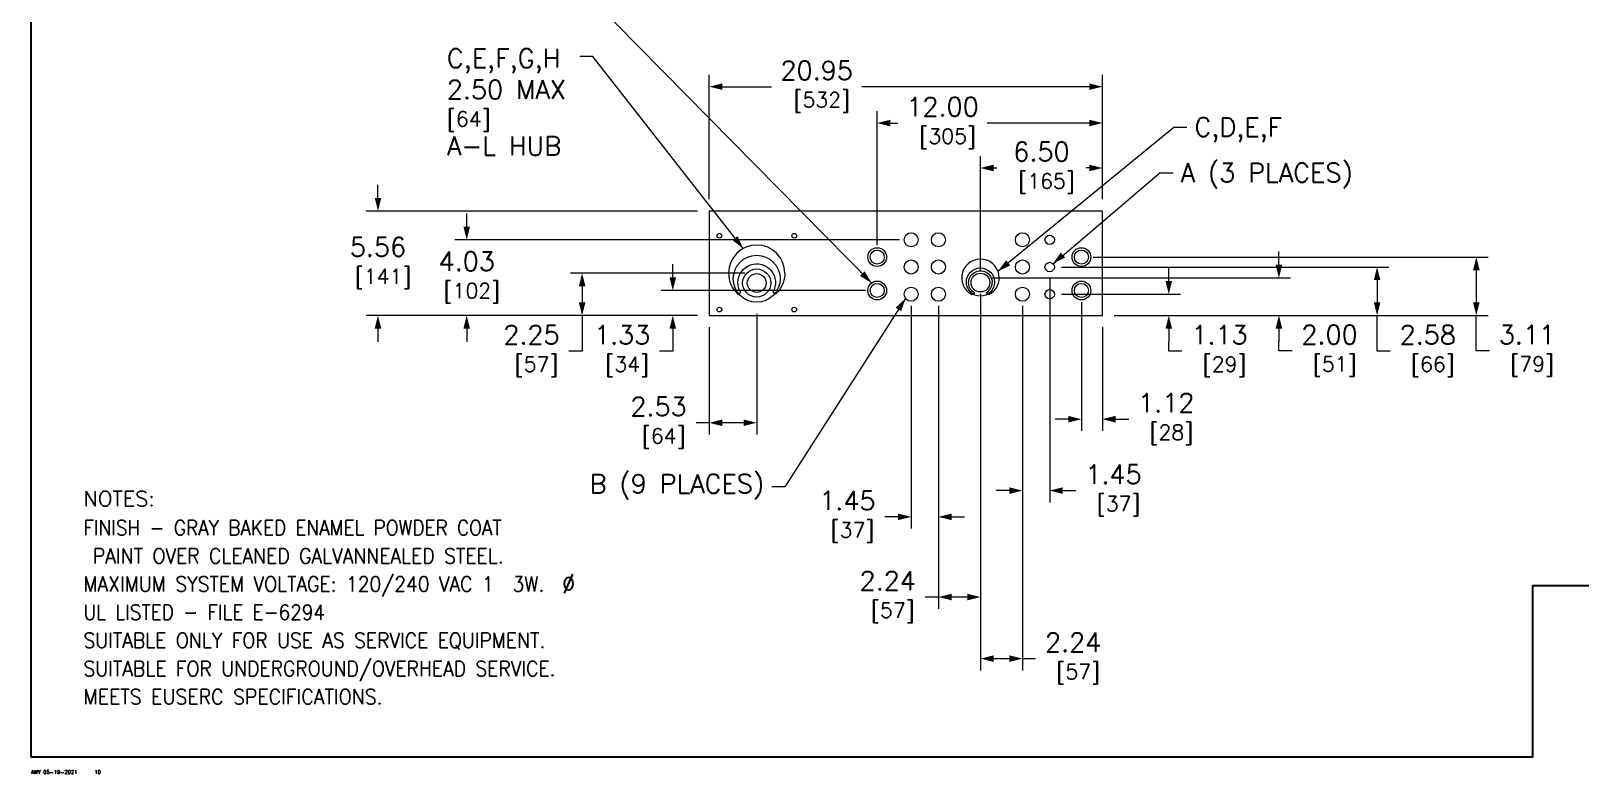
# Model space of a CAD drawing. Header units: inches. Extents: x 0 to 194, y -1 to 118.
# Drawn here: x 0 to 82.5, y -0.9 to 38.7 of the extents above; entities that cross this region are included whole.
import ezdxf
from ezdxf.enums import TextEntityAlignment as Align

# ---------------------------------------------------------------- set-up
doc = ezdxf.new("R2010")
doc.units = ezdxf.units.IN
doc.header["$MEASUREMENT"] = 0
for name, color, linetype, lineweight in [('CONTINUOUS1', 7, 'Continuous', 20), ('DIM', 2, 'Continuous', 20), ('TEXT1', 3, 'Continuous', 20)]:
    doc.layers.add(name, color=color, linetype=linetype, lineweight=lineweight)
doc.layers.add('VIEWPORT', color=9, linetype='Continuous', plot=False)
doc.styles.add('RomanS', font='romans.shx')
doc.dimstyles.new('SchneiderElectric Dual Below', dxfattribs={"dimscale": 10, "dimtxt": 0.1, "dimasz": 0.07, "dimexe": 0.0625, "dimexo": 0.0625, "dimgap": 0.04, "dimtad": 0, "dimtih": 1, "dimtoh": 1, "dimrnd": 0.001, "dimzin": 4, "dimdsep": 46, "dimtxsty": 'RomanS', "dimblk": 'SEArrow', "dimcen": 0.09, "dimclrd": 256, "dimclre": 256, "dimclrt": 256, "dimadec": 0, "dimazin": 1, "dimtfac": 1, "dimtofl": 0, "dimtmove": 0, "dimatfit": 3, "dimldrblk": 'SEArrow', "dimfxl": 1, "dimtolj": 1, "dimtzin": 0, "dimlwd": -1, "dimlwe": -1, "dimarcsym": 0})

# ---------------------------------------------------------------- blocks, each defined once
blk = doc.blocks.new('SEArrow')
at = {"linetype": 'ByBlock', "lineweight": -2}
blk.add_lwpolyline([(0, 0, 0, 0.5, 0), (-1, 0, 0.5, 0.5, 0)], format="xyseb", dxfattribs=at)
blk = doc.blocks.new('*D23')
at = {"layer": 'Defpoints', "color": 0, "transparency": 16777216}
for p in [(57.088, 31.358), (57.088, 29.065), (50.588, 25.284)]:
    blk.add_point(p, dxfattribs=at)
at = {"layer": 'DIM', "transparency": 16777216}
for p, q in [((50.588, 25.909), (50.588, 31.983)), ((57.088, 29.69), (57.088, 31.983)), ((51.288, 31.358), (51.457, 31.358)), ((56.388, 31.358), (56.219, 31.358))]:
    blk.add_line(p, q, dxfattribs=at)
at = {"layer": 'DIM', "transparency": 16777216, "xscale": 0.7000000000000001, "yscale": 0.7000000000000001, "zscale": 0.7000000000000001, "rotation": 180}
blk.add_blockref('SEArrow', (50.588, 31.358), dxfattribs=at)
at = {"layer": 'DIM', "transparency": 16777216, "xscale": 0.7000000000000001, "yscale": 0.7000000000000001, "zscale": 0.7000000000000001}
blk.add_blockref('SEArrow', (57.088, 31.358), dxfattribs=at)
at = {"layer": 'DIM', "transparency": 16777216, "insert": (53.838, 31.358), "char_height": 1, "attachment_point": 5, "style": 'RomanS'}
blk.add_mtext('\\A1;6.50\\P{\\H0.8x; [165]', dxfattribs=at)
blk = doc.blocks.new('*D24')
at = {"layer": 'Defpoints', "color": 0, "transparency": 16777216}
for p in [(57.088, 33.752), (57.088, 29.065), (45.088, 26.615)]:
    blk.add_point(p, dxfattribs=at)
at = {"layer": 'DIM', "transparency": 16777216}
for p, q in [((45.088, 27.24), (45.088, 34.377)), ((57.088, 29.69), (57.088, 34.377)), ((45.788, 33.752), (46.19, 33.752)), ((56.388, 33.752), (50.951, 33.752))]:
    blk.add_line(p, q, dxfattribs=at)
at = {"layer": 'DIM', "transparency": 16777216, "xscale": 0.7000000000000001, "yscale": 0.7000000000000001, "zscale": 0.7000000000000001, "rotation": 180}
blk.add_blockref('SEArrow', (45.088, 33.752), dxfattribs=at)
at = {"layer": 'DIM', "transparency": 16777216, "xscale": 0.7000000000000001, "yscale": 0.7000000000000001, "zscale": 0.7000000000000001}
blk.add_blockref('SEArrow', (57.088, 33.752), dxfattribs=at)
at = {"layer": 'DIM', "transparency": 16777216, "insert": (48.57, 33.752), "char_height": 1, "attachment_point": 5, "style": 'RomanS'}
blk.add_mtext('\\A1;12.00\\P{\\H0.8x; [305]', dxfattribs=at)
blk = doc.blocks.new('*D25')
at = {"layer": 'Defpoints', "color": 0, "transparency": 16777216}
for p in [(57.088, 35.689), (36.138, 29.065), (57.088, 29.065)]:
    blk.add_point(p, dxfattribs=at)
at = {"layer": 'DIM', "transparency": 16777216}
for p, q in [((36.138, 29.69), (36.138, 36.314)), ((36.838, 35.689), (39.463, 35.689)), ((56.388, 35.689), (44.263, 35.689)), ((57.088, 29.69), (57.088, 36.314))]:
    blk.add_line(p, q, dxfattribs=at)
at = {"layer": 'DIM', "transparency": 16777216, "xscale": 0.7000000000000001, "yscale": 0.7000000000000001, "zscale": 0.7000000000000001, "rotation": 180}
blk.add_blockref('SEArrow', (36.138, 35.689), dxfattribs=at)
at = {"layer": 'DIM', "transparency": 16777216, "xscale": 0.7000000000000001, "yscale": 0.7000000000000001, "zscale": 0.7000000000000001}
blk.add_blockref('SEArrow', (57.088, 35.689), dxfattribs=at)
at = {"layer": 'DIM', "transparency": 16777216, "insert": (41.863, 35.689), "char_height": 1, "attachment_point": 5, "style": 'RomanS'}
blk.add_mtext('\\A1;20.95\\P{\\H0.8x; [532]', dxfattribs=at)
blk = doc.blocks.new('*D26')
at = {"layer": 'Defpoints', "color": 0, "transparency": 16777216}
for p in [(38.668, 24.21), (36.138, 23.505), (36.138, 17.79)]:
    blk.add_point(p, dxfattribs=at)
at = {"layer": 'DIM', "transparency": 16777216}
for p, q in [((38.668, 23.585), (38.668, 17.165)), ((36.138, 22.88), (36.138, 17.165)), ((36.138, 17.79), (35.438, 17.79)), ((37.968, 17.79), (36.838, 17.79))]:
    blk.add_line(p, q, dxfattribs=at)
at = {"layer": 'DIM', "transparency": 16777216, "xscale": 0.7000000000000001, "yscale": 0.7000000000000001, "zscale": 0.7000000000000001, "rotation": 180}
blk.add_blockref('SEArrow', (36.138, 17.79), dxfattribs=at)
at = {"layer": 'DIM', "transparency": 16777216, "xscale": 0.7000000000000001, "yscale": 0.7000000000000001, "zscale": 0.7000000000000001}
blk.add_blockref('SEArrow', (38.668, 17.79), dxfattribs=at)
at = {"layer": 'DIM', "transparency": 16777216, "insert": (33.438, 17.79), "char_height": 1, "attachment_point": 5, "style": 'RomanS'}
blk.add_mtext('\\A1;2.53\\P{\\H0.8x; [64]', dxfattribs=at)
blk = doc.blocks.new('*D27')
at = {"layer": 'Defpoints', "color": 0, "transparency": 16777216}
for p in [(46.898, 24.635), (48.348, 24.635), (46.898, 12.779)]:
    blk.add_point(p, dxfattribs=at)
at = {"layer": 'DIM', "transparency": 16777216}
for p, q in [((46.898, 24.01), (46.898, 12.154)), ((48.348, 24.01), (48.348, 12.154)), ((46.198, 12.779), (45.498, 12.779)), ((49.048, 12.779), (49.748, 12.779))]:
    blk.add_line(p, q, dxfattribs=at)
at = {"layer": 'DIM', "transparency": 16777216, "xscale": 0.7000000000000001, "yscale": 0.7000000000000001, "zscale": 0.7000000000000001}
blk.add_blockref('SEArrow', (46.898, 12.779), dxfattribs=at)
at = {"layer": 'DIM', "transparency": 16777216, "xscale": 0.7000000000000001, "yscale": 0.7000000000000001, "zscale": 0.7000000000000001, "rotation": 180}
blk.add_blockref('SEArrow', (48.348, 12.779), dxfattribs=at)
at = {"layer": 'DIM', "transparency": 16777216, "insert": (43.498, 12.779), "char_height": 1, "attachment_point": 5, "style": 'RomanS'}
blk.add_mtext('\\A1;1.45\\P{\\H0.8x; [37]', dxfattribs=at)
blk = doc.blocks.new('*D28')
at = {"layer": 'Defpoints', "color": 0, "transparency": 16777216}
for p in [(50.588, 25.284), (48.348, 24.635), (48.348, 8.51)]:
    blk.add_point(p, dxfattribs=at)
at = {"layer": 'DIM', "transparency": 16777216}
for p, q in [((48.348, 24.01), (48.348, 7.885)), ((50.588, 24.659), (50.588, 7.885)), ((48.348, 8.51), (47.648, 8.51)), ((49.888, 8.51), (49.048, 8.51))]:
    blk.add_line(p, q, dxfattribs=at)
at = {"layer": 'DIM', "transparency": 16777216, "xscale": 0.7000000000000001, "yscale": 0.7000000000000001, "zscale": 0.7000000000000001, "rotation": 180}
blk.add_blockref('SEArrow', (48.348, 8.51), dxfattribs=at)
at = {"layer": 'DIM', "transparency": 16777216, "xscale": 0.7000000000000001, "yscale": 0.7000000000000001, "zscale": 0.7000000000000001}
blk.add_blockref('SEArrow', (50.588, 8.51), dxfattribs=at)
at = {"layer": 'DIM', "transparency": 16777216, "insert": (45.648, 8.51), "char_height": 1, "attachment_point": 5, "style": 'RomanS'}
blk.add_mtext('\\A1;2.24\\P{\\H0.8x; [57]', dxfattribs=at)
blk = doc.blocks.new('*D29')
at = {"layer": 'Defpoints', "color": 0, "transparency": 16777216}
for p in [(50.588, 25.284), (52.828, 24.26), (50.588, 5.23)]:
    blk.add_point(p, dxfattribs=at)
at = {"layer": 'DIM', "transparency": 16777216}
for p, q in [((50.588, 24.659), (50.588, 4.605)), ((52.828, 23.635), (52.828, 4.605)), ((51.288, 5.23), (52.128, 5.23)), ((52.828, 5.23), (53.528, 5.23))]:
    blk.add_line(p, q, dxfattribs=at)
at = {"layer": 'DIM', "transparency": 16777216, "xscale": 0.7000000000000001, "yscale": 0.7000000000000001, "zscale": 0.7000000000000001, "rotation": 180}
blk.add_blockref('SEArrow', (50.588, 5.23), dxfattribs=at)
at = {"layer": 'DIM', "transparency": 16777216, "xscale": 0.7000000000000001, "yscale": 0.7000000000000001, "zscale": 0.7000000000000001}
blk.add_blockref('SEArrow', (52.828, 5.23), dxfattribs=at)
at = {"layer": 'DIM', "transparency": 16777216, "insert": (55.528, 5.23), "char_height": 1, "attachment_point": 5, "style": 'RomanS'}
blk.add_mtext('\\A1;2.24\\P{\\H0.8x; [57]', dxfattribs=at)
blk = doc.blocks.new('*D30')
at = {"layer": 'Defpoints', "color": 0, "transparency": 16777216}
for p in [(54.278, 26.085), (52.828, 24.635), (54.278, 14.177)]:
    blk.add_point(p, dxfattribs=at)
at = {"layer": 'DIM', "transparency": 16777216}
for p, q in [((54.278, 25.46), (54.278, 13.552)), ((52.828, 24.01), (52.828, 13.552)), ((52.128, 14.177), (51.428, 14.177)), ((54.978, 14.177), (55.678, 14.177))]:
    blk.add_line(p, q, dxfattribs=at)
at = {"layer": 'DIM', "transparency": 16777216, "xscale": 0.7000000000000001, "yscale": 0.7000000000000001, "zscale": 0.7000000000000001}
blk.add_blockref('SEArrow', (52.828, 14.177), dxfattribs=at)
at = {"layer": 'DIM', "transparency": 16777216, "xscale": 0.7000000000000001, "yscale": 0.7000000000000001, "zscale": 0.7000000000000001, "rotation": 180}
blk.add_blockref('SEArrow', (54.278, 14.177), dxfattribs=at)
at = {"layer": 'DIM', "transparency": 16777216, "insert": (57.678, 14.177), "char_height": 1, "attachment_point": 5, "style": 'RomanS'}
blk.add_mtext('\\A1;1.45\\P{\\H0.8x; [37]', dxfattribs=at)
blk = doc.blocks.new('*D31')
at = {"layer": 'Defpoints', "color": 0, "transparency": 16777216}
for p in [(55.968, 24.835), (57.088, 23.505), (57.088, 17.983)]:
    blk.add_point(p, dxfattribs=at)
at = {"layer": 'DIM', "transparency": 16777216}
for p, q in [((55.968, 24.21), (55.968, 17.358)), ((57.088, 22.88), (57.088, 17.358)), ((55.268, 17.983), (54.568, 17.983)), ((57.788, 17.983), (58.488, 17.983))]:
    blk.add_line(p, q, dxfattribs=at)
at = {"layer": 'DIM', "transparency": 16777216, "xscale": 0.7000000000000001, "yscale": 0.7000000000000001, "zscale": 0.7000000000000001}
blk.add_blockref('SEArrow', (55.968, 17.983), dxfattribs=at)
at = {"layer": 'DIM', "transparency": 16777216, "xscale": 0.7000000000000001, "yscale": 0.7000000000000001, "zscale": 0.7000000000000001, "rotation": 180}
blk.add_blockref('SEArrow', (57.088, 17.983), dxfattribs=at)
at = {"layer": 'DIM', "transparency": 16777216, "insert": (60.488, 17.983), "char_height": 1, "attachment_point": 5, "style": 'RomanS'}
blk.add_mtext('\\A1;1.12\\P{\\H0.8x; [28]', dxfattribs=at)
blk = doc.blocks.new('*D32')
at = {"layer": 'Defpoints', "color": 0, "transparency": 16777216}
for p in [(45.088, 24.835), (34.196, 23.505), (36.138, 23.505)]:
    blk.add_point(p, dxfattribs=at)
at = {"layer": 'DIM', "transparency": 16777216}
for p, q in [((34.196, 25.535), (34.196, 26.235)), ((44.463, 24.835), (33.571, 24.835)), ((35.513, 23.505), (33.571, 23.505)), ((34.196, 22.805), (34.196, 21.61)), ((34.196, 21.61), (33.496, 21.61))]:
    blk.add_line(p, q, dxfattribs=at)
at = {"layer": 'DIM', "transparency": 16777216, "xscale": 0.7000000000000001, "yscale": 0.7000000000000001, "zscale": 0.7000000000000001}
for p, rotation in [((34.196, 24.835), 270), ((34.196, 23.505), 90)]:
    blk.add_blockref('SEArrow', p, dxfattribs=dict(at, rotation=rotation))
at = {"layer": 'DIM', "transparency": 16777216, "insert": (31.496, 21.61), "char_height": 1, "attachment_point": 5, "style": 'RomanS'}
blk.add_mtext('\\A1;1.33\\P{\\H0.8x; [34]', dxfattribs=at)
blk = doc.blocks.new('*D33')
at = {"layer": 'Defpoints', "color": 0, "transparency": 16777216}
for p in [(38.668, 25.755), (29.365, 23.505), (36.138, 23.505)]:
    blk.add_point(p, dxfattribs=at)
at = {"layer": 'DIM', "transparency": 16777216}
for p, q in [((38.043, 25.755), (28.74, 25.755)), ((29.365, 25.055), (29.365, 24.205)), ((35.513, 23.505), (28.74, 23.505)), ((29.365, 23.505), (29.365, 21.61)), ((29.365, 21.61), (28.665, 21.61))]:
    blk.add_line(p, q, dxfattribs=at)
at = {"layer": 'DIM', "transparency": 16777216, "xscale": 0.7000000000000001, "yscale": 0.7000000000000001, "zscale": 0.7000000000000001}
for p, rotation in [((29.365, 25.755), 90), ((29.365, 23.505), 270)]:
    blk.add_blockref('SEArrow', p, dxfattribs=dict(at, rotation=rotation))
at = {"layer": 'DIM', "transparency": 16777216, "insert": (26.665, 21.61), "char_height": 1, "attachment_point": 5, "style": 'RomanS'}
blk.add_mtext('\\A1;2.25\\P{\\H0.8x; [57]', dxfattribs=at)
blk = doc.blocks.new('*D34')
at = {"layer": 'Defpoints', "color": 0, "transparency": 16777216}
for p in [(46.898, 27.535), (23.217, 23.505), (36.138, 23.505)]:
    blk.add_point(p, dxfattribs=at)
at = {"layer": 'DIM', "transparency": 16777216}
for p, q in [((23.217, 28.235), (23.217, 28.935)), ((46.273, 27.535), (22.592, 27.535)), ((35.513, 23.505), (22.592, 23.505)), ((23.217, 22.805), (23.217, 22.105))]:
    blk.add_line(p, q, dxfattribs=at)
at = {"layer": 'DIM', "transparency": 16777216, "xscale": 0.7000000000000001, "yscale": 0.7000000000000001, "zscale": 0.7000000000000001}
for p, rotation in [((23.217, 27.535), 270), ((23.217, 23.505), 90)]:
    blk.add_blockref('SEArrow', p, dxfattribs=dict(at, rotation=rotation))
at = {"layer": 'DIM', "transparency": 16777216, "insert": (23.217, 25.52), "char_height": 1, "attachment_point": 5, "style": 'RomanS'}
blk.add_mtext('\\A1;4.03\\P{\\H0.8x; [102]', dxfattribs=at)
blk = doc.blocks.new('*D35')
at = {"layer": 'Defpoints', "color": 0, "transparency": 16777216}
for p in [(36.138, 29.065), (18.489, 23.505), (36.138, 23.505)]:
    blk.add_point(p, dxfattribs=at)
at = {"layer": 'DIM', "transparency": 16777216}
for p, q in [((18.489, 29.765), (18.489, 30.465)), ((35.513, 29.065), (17.864, 29.065)), ((35.513, 23.505), (17.864, 23.505)), ((18.489, 22.805), (18.489, 22.105))]:
    blk.add_line(p, q, dxfattribs=at)
at = {"layer": 'DIM', "transparency": 16777216, "xscale": 0.7000000000000001, "yscale": 0.7000000000000001, "zscale": 0.7000000000000001}
for p, rotation in [((18.489, 29.065), 270), ((18.489, 23.505), 90)]:
    blk.add_blockref('SEArrow', p, dxfattribs=dict(at, rotation=rotation))
at = {"layer": 'DIM', "transparency": 16777216, "insert": (18.489, 26.285), "char_height": 1, "attachment_point": 5, "style": 'RomanS'}
blk.add_mtext('\\A1;5.56\\P{\\H0.8x; [141]', dxfattribs=at)
blk = doc.blocks.new('*D36')
at = {"layer": 'Defpoints', "color": 0, "transparency": 16777216}
for p in [(54.278, 24.635), (57.088, 23.505), (60.624, 23.505)]:
    blk.add_point(p, dxfattribs=at)
at = {"layer": 'DIM', "transparency": 16777216}
for p, q in [((60.624, 25.335), (60.624, 26.035)), ((54.903, 24.635), (61.249, 24.635)), ((57.713, 23.505), (61.249, 23.505)), ((60.624, 22.805), (60.624, 22.105)), ((60.624, 21.61), (60.624, 22.105)), ((61.324, 21.61), (60.624, 21.61))]:
    blk.add_line(p, q, dxfattribs=at)
at = {"layer": 'DIM', "transparency": 16777216, "xscale": 0.7000000000000001, "yscale": 0.7000000000000001, "zscale": 0.7000000000000001}
for p, rotation in [((60.624, 24.635), 270), ((60.624, 23.505), 90)]:
    blk.add_blockref('SEArrow', p, dxfattribs=dict(at, rotation=rotation))
at = {"layer": 'DIM', "transparency": 16777216, "insert": (63.324, 21.61), "char_height": 1, "attachment_point": 5, "style": 'RomanS'}
blk.add_mtext('\\A1;1.13\\P{\\H0.8x; [29]', dxfattribs=at)
blk = doc.blocks.new('*D37')
at = {"layer": 'Defpoints', "color": 0, "transparency": 16777216}
for p in [(50.588, 25.505), (57.088, 23.505), (66.492, 23.505)]:
    blk.add_point(p, dxfattribs=at)
at = {"layer": 'DIM', "transparency": 16777216}
for p, q in [((66.492, 26.205), (66.492, 26.905)), ((51.213, 25.505), (67.117, 25.505)), ((57.713, 23.505), (67.117, 23.505)), ((66.492, 22.805), (66.492, 22.105)), ((66.492, 21.618), (66.492, 22.105)), ((67.192, 21.618), (66.492, 21.618))]:
    blk.add_line(p, q, dxfattribs=at)
at = {"layer": 'DIM', "transparency": 16777216, "xscale": 0.7000000000000001, "yscale": 0.7000000000000001, "zscale": 0.7000000000000001}
for p, rotation in [((66.492, 25.505), 270), ((66.492, 23.505), 90)]:
    blk.add_blockref('SEArrow', p, dxfattribs=dict(at, rotation=rotation))
at = {"layer": 'DIM', "transparency": 16777216, "insert": (69.192, 21.618), "char_height": 1, "attachment_point": 5, "style": 'RomanS'}
blk.add_mtext('\\A1;2.00\\P{\\H0.8x; [51]', dxfattribs=at)
blk = doc.blocks.new('*D38')
at = {"layer": 'Defpoints', "color": 0, "transparency": 16777216}
for p in [(54.278, 26.085), (57.088, 23.505), (71.724, 23.505)]:
    blk.add_point(p, dxfattribs=at)
at = {"layer": 'DIM', "transparency": 16777216}
for p, q in [((54.903, 26.085), (72.349, 26.085)), ((71.724, 25.385), (71.724, 24.205)), ((57.713, 23.505), (72.349, 23.505)), ((71.724, 21.61), (71.724, 23.505)), ((72.424, 21.61), (71.724, 21.61))]:
    blk.add_line(p, q, dxfattribs=at)
at = {"layer": 'DIM', "transparency": 16777216, "xscale": 0.7000000000000001, "yscale": 0.7000000000000001, "zscale": 0.7000000000000001}
for p, rotation in [((71.724, 26.085), 90), ((71.724, 23.505), 270)]:
    blk.add_blockref('SEArrow', p, dxfattribs=dict(at, rotation=rotation))
at = {"layer": 'DIM', "transparency": 16777216, "insert": (74.424, 21.61), "char_height": 1, "attachment_point": 5, "style": 'RomanS'}
blk.add_mtext('\\A1;2.58\\P{\\H0.8x; [66]', dxfattribs=at)
blk = doc.blocks.new('*D39')
at = {"layer": 'Defpoints', "color": 0, "transparency": 16777216}
for p in [(55.968, 26.615), (57.088, 23.505), (77.01, 23.505)]:
    blk.add_point(p, dxfattribs=at)
at = {"layer": 'DIM', "transparency": 16777216}
for p, q in [((56.593, 26.615), (77.635, 26.615)), ((77.01, 25.915), (77.01, 24.205)), ((57.713, 23.505), (77.635, 23.505)), ((77.01, 21.614), (77.01, 23.505)), ((77.71, 21.614), (77.01, 21.614))]:
    blk.add_line(p, q, dxfattribs=at)
at = {"layer": 'DIM', "transparency": 16777216, "xscale": 0.7000000000000001, "yscale": 0.7000000000000001, "zscale": 0.7000000000000001}
for p, rotation in [((77.01, 26.615), 90), ((77.01, 23.505), 270)]:
    blk.add_blockref('SEArrow', p, dxfattribs=dict(at, rotation=rotation))
at = {"layer": 'DIM', "transparency": 16777216, "insert": (79.71, 21.614), "char_height": 1, "attachment_point": 5, "style": 'RomanS'}
blk.add_mtext('\\A1;3.11\\P{\\H0.8x; [79]', dxfattribs=at)

msp = doc.modelspace()

# ---------------------------------------------------------------- linework, layer by layer
at = {"layer": 'CONTINUOUS1'}
for p, q in [((37.659, 24.645), (37.814, 24.735)), ((39.677, 24.645), (39.527, 24.744)), ((50.132, 24.615), (50.29, 24.706)), ((51.044, 24.615), (50.887, 24.706))]:
    msp.add_line(p, q, dxfattribs=at)
msp.add_lwpolyline([(36.138, 29.065), (36.138, 23.505), (57.088, 23.505), (57.088, 29.065)], close=True, dxfattribs=at)
for points in [[(40.168, 25.755, 1), (37.168, 25.755, 0.21132), (37.659, 24.645)], [(37.814, 24.735, -0.137705), (37.668, 25.255, -1.312412), (39.527, 24.744)], [(40.168, 25.755, -0.198912), (39.729, 24.695, -0.011908), (39.677, 24.645)], [(50.283, 24.702, -0.132543), (50.048, 24.929, -0.131975), (49.959, 25.244, -0.268321), (50.267, 25.796, -0.270112), (50.897, 25.802, -0.132529), (51.128, 25.571, -0.131961), (51.213, 25.255)]]:
    msp.add_lwpolyline(points, format="xyb", dxfattribs=at)
for centre, radius in [((36.681, 27.753), 0.125), ((40.668, 27.753), 0.125), ((46.898, 27.535), 0.375), ((48.348, 27.535), 0.375), ((52.828, 27.535), 0.375), ((54.278, 27.535), 0.25), ((38.668, 25.46), 1.25), ((45.088, 26.615), 0.5), ((45.088, 26.615), 0.375), ((46.898, 26.085), 0.375), ((48.348, 26.085), 0.375), ((52.828, 26.085), 0.375), ((55.968, 26.615), 0.5), ((55.968, 26.615), 0.375), ((38.668, 25.233), 0.75), ((38.668, 25.233), 0.5), ((50.588, 25.284), 0.75), ((50.588, 25.255), 0.5), ((54.278, 26.085), 0.25), ((45.088, 24.835), 0.5), ((45.088, 24.835), 0.375), ((46.898, 24.635), 0.375), ((48.348, 24.635), 0.375), ((52.828, 24.635), 0.375), ((54.278, 24.635), 0.25), ((55.968, 24.835), 0.5), ((55.968, 24.835), 0.375), ((36.681, 23.819), 0.125), ((40.668, 23.819), 0.125)]:
    msp.add_circle(centre, radius, dxfattribs=at)
for centre, radius, start, end in [((50.588, 25.505), 1, 0, 242.87325), ((50.588, 25.255), 0.625, 298.5307, 0), ((50.588, 25.505), 1, 297.12675, 0)]:
    msp.add_arc(centre, radius, start, end, dxfattribs=at)
at = {"layer": 'TEXT1'}
for points in [[(44.786, 25.234), (29.943, 40.296), (29.243, 40.296)], [(37.945, 27.07), (29.943, 37.296), (29.243, 37.296)], [(51.524, 25.859), (60.892, 33.535), (61.592, 33.535)], [(54.464, 26.253), (60.153, 31.108), (60.853, 31.108)], [(46.595, 24.415), (40.165, 14.38), (39.465, 14.38)]]:
    msp.add_lwpolyline(points, dxfattribs=at)
at = {"layer": 'VIEWPORT'}
msp.add_lwpolyline([(0, 0), (80.025, 0), (80.025, 9.12), (164, 9.12), (164, 100.954), (0, 100.954)], close=True, dxfattribs=at)

# ---------------------------------------------------------------- block references
at = {"layer": 'TEXT1'}
for p, xscale, yscale, zscale, rotation in [((37.945, 27.07), 0.6999999999999917, 0.6999999999999917, 0.6999999999999917, 308.0420587835845), ((51.524, 25.859), 0.7000000000000007, 0.7000000000000007, 0.7000000000000007, 219.3300135767447), ((54.45, 26.267), 0.7000000000000048, 0.7000000000000048, 0.7000000000000048, 220.3256101008582), ((44.786, 25.234), 0.6999999999999938, 0.6999999999999938, 0.6999999999999938, 314.5797737657041), ((46.595, 24.415), 0.6999999999999924, 0.6999999999999924, 0.6999999999999924, 57.34634576580532)]:
    msp.add_blockref('SEArrow', p, dxfattribs=dict(at, xscale=xscale, yscale=yscale, zscale=zscale, rotation=rotation))

# ---------------------------------------------------------------- texts
at = {"layer": 'DIM', "insert": (3.382, -0.814), "char_height": 0.2, "attachment_point": 4, "style": 'RomanS'}
msp.add_mtext('\\A1;10', dxfattribs=at)
at = {"layer": 'TEXT1', "style": 'RomanS'}
for s, height, width, p in [('NOTES:', 0.8, 1.017741, (2.8, 13.75)), ('FINISH - GRAY BAKED ENAMEL POWDER COAT', 0.8, 0.899965, (2.8, 12.2)), (' PAINT OVER CLEANED GALVANNEALED STEEL.', 0.8, 0.915754, (2.8, 10.7)), ('MAXIMUM SYSTEM VOLTAGE: 120/240 VAC 1  3W.', 0.8, 0.914604, (2.8, 9.2)), ('Ø', 1, 0.8, (28.303, 9.22)), ('UL LISTED - FILE E-6294', 0.8, 0.899903, (2.8, 7.7)), ('SUITABLE ONLY FOR USE AS SERVICE EQUIPMENT.', 0.8, 0.914257, (2.8, 6.2)), ('SUITABLE FOR UNDERGROUND/OVERHEAD SERVICE.', 0.8, 0.914604, (2.8, 4.7)), ('MEETS EUSERC SPECIFICATIONS.', 0.8, 0.922152, (2.8, 3.2))]:
    msp.add_text(s, height=height, dxfattribs=dict(at, width=width)).set_placement(p, align=Align.MIDDLE_LEFT)
at = {"layer": 'TEXT1', "char_height": 1, "style": 'RomanS'}
for s, insert, attachment_point in [('C,E,F,G,H\\P2.50 MAX\\P{\\H0.8x;[64]\\P}A-L HUB', (22.16, 37.705), 1), ('C,D,E,F', (61.992, 34.035), 1), ('A (3 PLACES)', (61.253, 31.608), 1), ('B (9 PLACES)', (39.065, 14.374), 6)]:
    msp.add_mtext(s, dxfattribs=dict(at, insert=insert, attachment_point=attachment_point))
at = {"layer": 'VIEWPORT', "insert": (0, -0.814), "char_height": 0.2, "attachment_point": 4, "style": 'RomanS'}
msp.add_mtext('\\A1;AWY 05-19-2021', dxfattribs=at)

# ---------------------------------------------------------------- dimensions: what is measured, and where the dimension line sits
at = {"layer": 'DIM'}
for base, p1, p2, picture, middle in [((57.088, 35.689), (36.138, 29.065), (57.088, 29.065), '*D25', (41.863, 35.689)), ((57.088, 33.752), (45.088, 26.615), (57.088, 29.065), '*D24', (48.57, 33.752)), ((57.088, 31.358), (50.588, 25.284), (57.088, 29.065), '*D23', (53.838, 31.358)), ((50.588, 5.23), (52.828, 24.26), (50.588, 25.284), '*D29', (55.528, 5.23))]:
    dim = msp.add_linear_dim(base=base, p1=p1, p2=p2, dimstyle='SchneiderElectric Dual Below', override={"dimpost": '\\P{\\H0.8x;'}, dxfattribs=at)
    dim.commit()
    dim.dimension.update_dxf_attribs({"geometry": picture, "text_midpoint": middle, "dimtype": 160})
for base, p1, picture, middle in [((18.489, 23.505), (36.138, 29.065), '*D35', (18.489, 26.285)), ((23.217, 23.505), (46.898, 27.535), '*D34', (23.217, 25.52))]:
    dim = msp.add_linear_dim(base=base, p1=p1, p2=(36.138, 23.505), angle=90, dimstyle='SchneiderElectric Dual Below', override={"dimpost": '\\P{\\H0.8x;'}, dxfattribs=at)
    dim.commit()
    dim.dimension.update_dxf_attribs({"geometry": picture, "text_midpoint": middle})
for base, p1, p2, override, picture, middle in [((66.492, 23.505), (50.588, 25.505), (57.088, 23.505), {"dimpost": '\\P{\\H0.8x;', "dimtmove": 1}, '*D37', (67.297, 21.618)), ((77.01, 23.505), (55.968, 26.615), (57.088, 23.505), {"dimpost": '\\P{\\H0.8x;', "dimtmove": 1}, '*D39', (78.522, 21.614)), ((29.365, 23.505), (38.668, 25.755), (36.138, 23.505), {"dimpost": '\\P{\\H0.8x;'}, '*D33', (26.665, 21.61)), ((34.196, 23.505), (45.088, 24.835), (36.138, 23.505), {"dimpost": '\\P{\\H0.8x;'}, '*D32', (31.496, 21.61)), ((71.724, 23.505), (54.278, 26.085), (57.088, 23.505), {"dimpost": '\\P{\\H0.8x;', "dimtmove": 1}, '*D38', (73.706, 21.61)), ((60.624, 23.505), (54.278, 24.635), (57.088, 23.505), {"dimpost": '\\P{\\H0.8x;', "dimtmove": 1}, '*D36', (61.724, 21.61))]:
    dim = msp.add_linear_dim(base=base, p1=p1, p2=p2, angle=90, dimstyle='SchneiderElectric Dual Below', override=override, dxfattribs=at)
    dim.commit()
    dim.dimension.update_dxf_attribs({"geometry": picture, "text_midpoint": middle, "dimtype": 160})
for base, p1, p2, picture, middle in [((54.278, 14.177), (52.828, 24.635), (54.278, 26.085), '*D30', (57.678, 14.177)), ((48.348, 8.51), (50.588, 25.284), (48.348, 24.635), '*D28', (45.648, 8.51)), ((57.088, 17.983), (55.968, 24.835), (57.088, 23.505), '*D31', (60.488, 17.983)), ((36.138, 17.79), (38.668, 24.21), (36.138, 23.505), '*D26', (33.438, 17.79)), ((46.898, 12.779), (48.348, 24.635), (46.898, 24.635), '*D27', (43.498, 12.779))]:
    dim = msp.add_linear_dim(base=base, p1=p1, p2=p2, dimstyle='SchneiderElectric Dual Below', override={"dimpost": '\\P{\\H0.8x;'}, dxfattribs=at)
    dim.commit()
    dim.dimension.update_dxf_attribs({"geometry": picture, "text_midpoint": middle})

doc.saveas('drawing.dxf')
